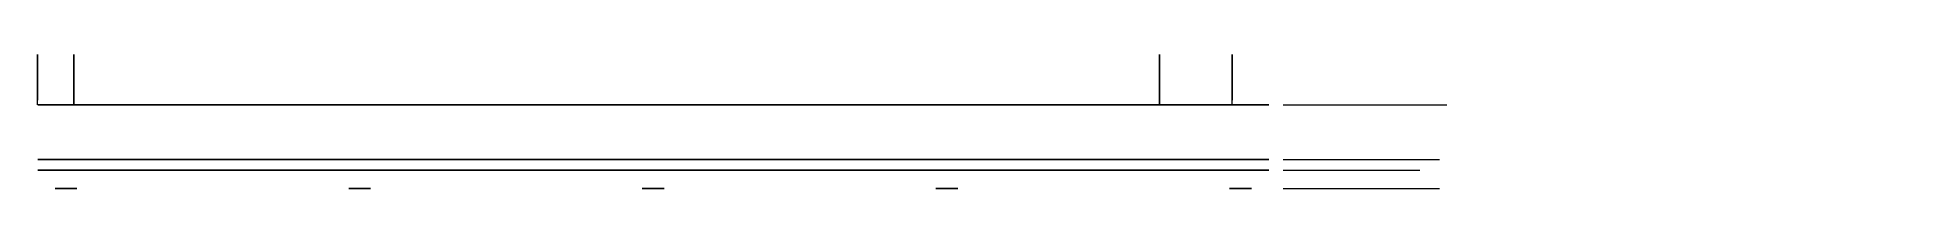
# Model space of a CAD drawing. Header units: millimetres. Extents: x 0 to 513, y -5 to 32.
import ezdxf
from ezdxf import colors
from ezdxf.entities.mleader import LeaderData, LeaderLine
from ezdxf.math import Vec2, Vec3

# ---------------------------------------------------------------- set-up
doc = ezdxf.new("R2010")
doc.units = ezdxf.units.MM
doc.styles.get("Standard").update_dxf_attribs({"font": 'arial.ttf'})

msp = doc.modelspace()

# ---------------------------------------------------------------- linework, layer by layer
at = {"extrusion": (-1, 0, 0)}
for p, q in [((0.13, 31.78, -488.34), (0.13, 19.22, -596.34)), ((0.13, 18, -488.34), (0.13, 31.78, -488.34)), ((328.23, 31.78, -488.34), (328.23, 19.22, -596.34)), ((328.23, 18, -488.34), (328.23, 31.78, -488.34)), ((0.13, 18, -596.34), (0.13, 19.22, -596.34)), ((0.13, 18, -596.34), (0.13, 18, -488.34)), ((328.23, 18, -596.34), (328.23, 19.22, -596.34)), ((328.23, 18, -596.34), (328.23, 18, -488.34))]:
    msp.add_line(p, q, dxfattribs=at)
at = {"extrusion": (1, 0, 0)}
for p, q in [((10.13, 31.78, -488.34), (10.13, 18, -488.34)), ((10.13, 30.62, -498.34), (10.13, 31.78, -488.34)), ((308.23, 31.78, -488.34), (308.23, 18, -488.34)), ((308.23, 30.62, -498.34), (308.23, 31.78, -488.34)), ((10.13, 18, -498.34), (10.13, 30.62, -498.34)), ((308.23, 18, -498.34), (308.23, 30.62, -498.34)), ((10.13, 18, -488.34), (10.13, 18, -498.34)), ((308.23, 18, -488.34), (308.23, 18, -498.34))]:
    msp.add_line(p, q, dxfattribs=at)
at = {"color": 0, "extrusion": (0, -1, 0)}
for p, q in [((19.35, 0, -497.24), (33.35, 0, -497.24)), ((33.35, 0, -511.24), (19.35, 0, -511.24)), ((19.35, 0, -511.24), (19.35, 0, -497.24)), ((21.74, 0, -573.44), (35.74, 0, -573.44)), ((35.74, 0, -587.44), (21.74, 0, -587.44)), ((21.74, 0, -587.44), (21.74, 0, -573.44)), ((24.12, 0, -516.29), (38.12, 0, -516.29)), ((38.12, 0, -530.29), (24.12, 0, -530.29)), ((24.12, 0, -530.29), (24.12, 0, -516.29)), ((26.5, 0, -535.34), (40.5, 0, -535.34)), ((40.5, 0, -549.34), (26.5, 0, -549.34)), ((26.5, 0, -549.34), (26.5, 0, -535.34)), ((31.26, 0, -559.09), (29.74, 0, -559.09)), ((29.74, 0, -563.69), (31.26, 0, -563.69)), ((31.26, 0, -554.39), (31.26, 0, -559.09)), ((31.26, 0, -563.69), (31.26, 0, -568.39)), ((31.26, 0, -568.39), (45.26, 0, -568.39)), ((45.26, 0, -554.39), (31.26, 0, -554.39)), ((33.35, 0, -497.24), (33.35, 0, -511.24)), ((35.74, 0, -573.44), (35.74, 0, -587.44)), ((38.12, 0, -516.29), (38.12, 0, -530.29)), ((38.4, 0, -497.24), (52.4, 0, -497.24)), ((52.4, 0, -511.24), (38.4, 0, -511.24)), ((38.4, 0, -511.24), (38.4, 0, -497.24)), ((40.5, 0, -535.34), (40.5, 0, -549.34)), ((45.26, 0, -568.39), (45.26, 0, -563.69)), ((45.26, 0, -563.69), (46.79, 0, -563.69)), ((46.79, 0, -559.09), (45.26, 0, -559.09)), ((45.26, 0, -559.09), (45.26, 0, -554.39)), ((45.55, 0, -573.44), (59.55, 0, -573.44)), ((59.55, 0, -587.44), (45.55, 0, -587.44)), ((45.55, 0, -587.44), (45.55, 0, -573.44)), ((47.93, 0, -516.29), (61.93, 0, -516.29)), ((61.93, 0, -530.29), (47.93, 0, -530.29)), ((47.93, 0, -530.29), (47.93, 0, -516.29)), ((52.4, 0, -497.24), (52.4, 0, -511.24)), ((52.69, 0, -535.34), (66.69, 0, -535.34)), ((66.69, 0, -549.34), (52.69, 0, -549.34)), ((52.69, 0, -549.34), (52.69, 0, -535.34)), ((57.45, 0, -497.24), (71.45, 0, -497.24)), ((71.45, 0, -511.24), (57.45, 0, -511.24)), ((57.45, 0, -511.24), (57.45, 0, -497.24)), ((59.55, 0, -573.44), (59.55, 0, -587.44)), ((61.93, 0, -516.29), (61.93, 0, -530.29)), ((62.22, 0, -554.39), (76.22, 0, -554.39)), ((76.22, 0, -568.39), (62.22, 0, -568.39)), ((62.22, 0, -568.39), (62.22, 0, -554.39)), ((66.69, 0, -535.34), (66.69, 0, -549.34)), ((66.98, 0, -516.29), (80.98, 0, -516.29)), ((80.98, 0, -530.29), (66.98, 0, -530.29)), ((66.98, 0, -530.29), (66.98, 0, -516.29)), ((69.36, 0, -573.44), (83.36, 0, -573.44)), ((83.36, 0, -587.44), (69.36, 0, -587.44)), ((69.36, 0, -587.44), (69.36, 0, -573.44)), ((71.45, 0, -497.24), (71.45, 0, -511.24)), ((71.74, 0, -535.34), (85.74, 0, -535.34)), ((85.74, 0, -549.34), (71.74, 0, -549.34)), ((71.74, 0, -549.34), (71.74, 0, -535.34)), ((76.22, 0, -554.39), (76.22, 0, -568.39)), ((76.5, 0, -497.24), (90.5, 0, -497.24)), ((90.5, 0, -511.24), (76.5, 0, -511.24)), ((76.5, 0, -511.24), (76.5, 0, -497.24)), ((80.98, 0, -516.29), (80.98, 0, -530.29)), ((81.27, 0, -554.39), (95.27, 0, -554.39)), ((95.27, 0, -568.39), (81.27, 0, -568.39)), ((81.27, 0, -568.39), (81.27, 0, -554.39)), ((83.36, 0, -573.44), (83.36, 0, -587.44)), ((85.74, 0, -535.34), (85.74, 0, -549.34)), ((86.03, 0, -516.29), (100.03, 0, -516.29)), ((100.03, 0, -530.29), (86.03, 0, -530.29)), ((86.03, 0, -530.29), (86.03, 0, -516.29)), ((90.5, 0, -497.24), (90.5, 0, -511.24)), ((90.79, 0, -535.34), (104.79, 0, -535.34)), ((104.79, 0, -549.34), (90.79, 0, -549.34)), ((90.79, 0, -549.34), (90.79, 0, -535.34)), ((95.27, 0, -554.39), (95.27, 0, -568.39)), ((95.55, 0, -497.24), (109.55, 0, -497.24)), ((109.55, 0, -511.24), (95.55, 0, -511.24)), ((95.55, 0, -511.24), (95.55, 0, -497.24)), ((100.03, 0, -516.29), (100.03, 0, -530.29)), ((100.32, 0, -554.39), (114.32, 0, -554.39)), ((114.32, 0, -568.39), (100.32, 0, -568.39)), ((100.32, 0, -568.39), (100.32, 0, -554.39)), ((140.8, 0, -578.14), (101.17, 0, -578.14)), ((101.17, 0, -582.74), (140.8, 0, -582.74)), ((104.79, 0, -535.34), (104.79, 0, -549.34)), ((105.08, 0, -516.29), (119.08, 0, -516.29)), ((119.08, 0, -530.29), (105.08, 0, -530.29)), ((105.08, 0, -530.29), (105.08, 0, -516.29)), ((109.55, 0, -497.24), (109.55, 0, -511.24)), ((109.84, 0, -535.34), (123.84, 0, -535.34)), ((123.84, 0, -549.34), (109.84, 0, -549.34)), ((109.84, 0, -549.34), (109.84, 0, -535.34)), ((114.32, 0, -554.39), (114.32, 0, -568.39)), ((114.6, 0, -497.24), (128.6, 0, -497.24)), ((128.6, 0, -511.24), (114.6, 0, -511.24)), ((114.6, 0, -511.24), (114.6, 0, -497.24)), ((119.08, 0, -516.29), (119.08, 0, -530.29)), ((119.37, 0, -554.39), (133.37, 0, -554.39)), ((133.37, 0, -568.39), (119.37, 0, -568.39)), ((119.37, 0, -568.39), (119.37, 0, -554.39)), ((123.84, 0, -535.34), (123.84, 0, -549.34)), ((124.13, 0, -516.29), (138.13, 0, -516.29)), ((138.13, 0, -530.29), (124.13, 0, -530.29)), ((124.13, 0, -530.29), (124.13, 0, -516.29)), ((128.6, 0, -497.24), (128.6, 0, -511.24)), ((128.89, 0, -535.34), (142.89, 0, -535.34)), ((142.89, 0, -549.34), (128.89, 0, -549.34)), ((128.89, 0, -549.34), (128.89, 0, -535.34)), ((133.37, 0, -554.39), (133.37, 0, -568.39)), ((133.65, 0, -497.24), (147.65, 0, -497.24)), ((147.65, 0, -511.24), (133.65, 0, -511.24)), ((133.65, 0, -511.24), (133.65, 0, -497.24)), ((138.13, 0, -516.29), (138.13, 0, -530.29)), ((138.42, 0, -554.39), (152.42, 0, -554.39)), ((152.42, 0, -568.39), (138.42, 0, -568.39)), ((138.42, 0, -568.39), (138.42, 0, -554.39)), ((140.8, 0, -573.44), (140.8, 0, -578.14)), ((140.8, 0, -582.74), (140.8, 0, -587.44)), ((140.8, 0, -587.44), (154.8, 0, -587.44)), ((154.8, 0, -573.44), (140.8, 0, -573.44)), ((142.89, 0, -535.34), (142.89, 0, -549.34)), ((143.18, 0, -516.29), (157.18, 0, -516.29)), ((157.18, 0, -530.29), (143.18, 0, -530.29)), ((143.18, 0, -530.29), (143.18, 0, -516.29)), ((147.65, 0, -497.24), (147.65, 0, -511.24)), ((147.94, 0, -535.34), (161.94, 0, -535.34)), ((161.94, 0, -549.34), (147.94, 0, -549.34)), ((147.94, 0, -549.34), (147.94, 0, -535.34)), ((152.42, 0, -554.39), (152.42, 0, -568.39)), ((152.71, 0, -497.24), (166.7, 0, -497.24)), ((166.7, 0, -511.24), (152.71, 0, -511.24)), ((152.71, 0, -511.24), (152.71, 0, -497.24)), ((154.8, 0, -587.44), (154.8, 0, -582.74)), ((154.8, 0, -582.74), (194.42, 0, -582.74)), ((194.42, 0, -578.14), (154.8, 0, -578.14)), ((154.8, 0, -578.14), (154.8, 0, -573.44)), ((157.18, 0, -516.29), (157.18, 0, -530.29)), ((157.47, 0, -554.39), (171.47, 0, -554.39)), ((171.47, 0, -568.39), (157.47, 0, -568.39)), ((157.47, 0, -568.39), (157.47, 0, -554.39)), ((161.94, 0, -535.34), (161.94, 0, -549.34)), ((162.23, 0, -516.29), (176.23, 0, -516.29)), ((176.23, 0, -530.29), (162.23, 0, -530.29)), ((162.23, 0, -530.29), (162.23, 0, -516.29)), ((166.7, 0, -497.24), (166.7, 0, -511.24)), ((166.99, 0, -535.34), (180.99, 0, -535.34)), ((180.99, 0, -549.34), (166.99, 0, -549.34)), ((166.99, 0, -549.34), (166.99, 0, -535.34)), ((171.47, 0, -554.39), (171.47, 0, -568.39)), ((171.76, 0, -497.24), (185.75, 0, -497.24)), ((185.75, 0, -511.24), (171.76, 0, -511.24)), ((171.76, 0, -511.24), (171.76, 0, -497.24)), ((176.23, 0, -516.29), (176.23, 0, -530.29)), ((176.52, 0, -554.39), (190.52, 0, -554.39)), ((190.52, 0, -568.39), (176.52, 0, -568.39)), ((176.52, 0, -568.39), (176.52, 0, -554.39)), ((180.99, 0, -535.34), (180.99, 0, -549.34)), ((181.28, 0, -516.29), (195.28, 0, -516.29)), ((195.28, 0, -530.29), (181.28, 0, -530.29)), ((181.28, 0, -530.29), (181.28, 0, -516.29)), ((185.75, 0, -497.24), (185.75, 0, -511.24)), ((186.04, 0, -535.34), (200.04, 0, -535.34)), ((200.04, 0, -549.34), (186.04, 0, -549.34)), ((186.04, 0, -549.34), (186.04, 0, -535.34)), ((190.52, 0, -554.39), (190.52, 0, -568.39)), ((190.81, 0, -497.24), (204.8, 0, -497.24)), ((204.8, 0, -511.24), (190.81, 0, -511.24)), ((190.81, 0, -511.24), (190.81, 0, -497.24)), ((195.28, 0, -516.29), (195.28, 0, -530.29)), ((195.57, 0, -554.39), (209.57, 0, -554.39)), ((209.57, 0, -568.39), (195.57, 0, -568.39)), ((195.57, 0, -568.39), (195.57, 0, -554.39)), ((200.04, 0, -535.34), (200.04, 0, -549.34)), ((200.33, 0, -516.29), (214.33, 0, -516.29)), ((214.33, 0, -530.29), (200.33, 0, -530.29)), ((200.33, 0, -530.29), (200.33, 0, -516.29)), ((204.8, 0, -497.24), (204.8, 0, -511.24)), ((205.09, 0, -535.34), (219.09, 0, -535.34)), ((219.09, 0, -549.34), (205.09, 0, -549.34)), ((205.09, 0, -549.34), (205.09, 0, -535.34)), ((209.57, 0, -554.39), (209.57, 0, -568.39)), ((209.86, 0, -573.44), (223.85, 0, -573.44)), ((223.85, 0, -587.44), (209.86, 0, -587.44)), ((209.86, 0, -587.44), (209.86, 0, -573.44)), ((209.86, 0, -497.24), (223.85, 0, -497.24)), ((223.85, 0, -511.24), (209.86, 0, -511.24)), ((209.86, 0, -511.24), (209.86, 0, -497.24)), ((214.33, 0, -516.29), (214.33, 0, -530.29)), ((214.62, 0, -554.39), (228.62, 0, -554.39)), ((228.62, 0, -568.39), (214.62, 0, -568.39)), ((214.62, 0, -568.39), (214.62, 0, -554.39)), ((219.09, 0, -535.34), (219.09, 0, -549.34)), ((219.38, 0, -516.29), (233.38, 0, -516.29)), ((233.38, 0, -530.29), (219.38, 0, -530.29)), ((219.38, 0, -530.29), (219.38, 0, -516.29)), ((223.85, 0, -573.44), (223.85, 0, -587.44)), ((223.85, 0, -497.24), (223.85, 0, -511.24)), ((224.14, 0, -535.34), (238.14, 0, -535.34)), ((238.14, 0, -549.34), (224.14, 0, -549.34)), ((224.14, 0, -549.34), (224.14, 0, -535.34)), ((228.62, 0, -554.39), (228.62, 0, -568.39)), ((228.91, 0, -573.44), (242.9, 0, -573.44)), ((242.9, 0, -587.44), (228.91, 0, -587.44)), ((228.91, 0, -587.44), (228.91, 0, -573.44)), ((228.91, 0, -497.24), (242.9, 0, -497.24)), ((242.9, 0, -511.24), (228.91, 0, -511.24)), ((228.91, 0, -511.24), (228.91, 0, -497.24)), ((233.38, 0, -516.29), (233.38, 0, -530.29)), ((233.67, 0, -554.39), (247.67, 0, -554.39)), ((247.67, 0, -568.39), (233.67, 0, -568.39)), ((233.67, 0, -568.39), (233.67, 0, -554.39)), ((238.14, 0, -535.34), (238.14, 0, -549.34)), ((238.43, 0, -516.29), (252.43, 0, -516.29)), ((252.43, 0, -530.29), (238.43, 0, -530.29)), ((238.43, 0, -530.29), (238.43, 0, -516.29)), ((242.9, 0, -573.44), (242.9, 0, -587.44)), ((242.9, 0, -497.24), (242.9, 0, -511.24)), ((243.19, 0, -535.34), (257.19, 0, -535.34)), ((257.19, 0, -549.34), (243.19, 0, -549.34)), ((243.19, 0, -549.34), (243.19, 0, -535.34)), ((247.67, 0, -554.39), (247.67, 0, -568.39)), ((247.96, 0, -573.44), (261.95, 0, -573.44)), ((261.95, 0, -587.44), (247.96, 0, -587.44)), ((247.96, 0, -587.44), (247.96, 0, -573.44)), ((247.96, 0, -497.24), (261.95, 0, -497.24)), ((261.95, 0, -511.24), (247.96, 0, -511.24)), ((247.96, 0, -511.24), (247.96, 0, -497.24)), ((252.43, 0, -516.29), (252.43, 0, -530.29)), ((257.19, 0, -535.34), (257.19, 0, -549.34)), ((257.48, 0, -516.29), (271.48, 0, -516.29)), ((271.48, 0, -530.29), (257.48, 0, -530.29)), ((257.48, 0, -530.29), (257.48, 0, -516.29)), ((259.86, 0, -554.39), (273.86, 0, -554.39)), ((273.86, 0, -568.39), (259.86, 0, -568.39)), ((259.86, 0, -568.39), (259.86, 0, -554.39)), ((261.95, 0, -573.44), (261.95, 0, -587.44)), ((261.95, 0, -497.24), (261.95, 0, -511.24)), ((267.01, 0, -573.44), (281, 0, -573.44)), ((281, 0, -587.44), (267.01, 0, -587.44)), ((267.01, 0, -587.44), (267.01, 0, -573.44)), ((267.01, 0, -497.24), (281, 0, -497.24)), ((281, 0, -511.24), (267.01, 0, -511.24)), ((267.01, 0, -511.24), (267.01, 0, -497.24)), ((271.48, 0, -516.29), (271.48, 0, -530.29)), ((274.15, 0, -540.04), (272.62, 0, -540.04)), ((272.62, 0, -544.64), (274.15, 0, -544.64)), ((273.86, 0, -554.39), (273.86, 0, -568.39)), ((274.15, 0, -535.34), (274.15, 0, -540.04)), ((274.15, 0, -544.64), (274.15, 0, -549.34)), ((274.15, 0, -549.34), (288.15, 0, -549.34)), ((288.15, 0, -535.34), (274.15, 0, -535.34)), ((281, 0, -573.44), (281, 0, -587.44)), ((281, 0, -497.24), (281, 0, -511.24)), ((281.29, 0, -516.29), (295.29, 0, -516.29)), ((295.29, 0, -530.29), (281.29, 0, -530.29)), ((281.29, 0, -530.29), (281.29, 0, -516.29)), ((286.06, 0, -573.44), (300.05, 0, -573.44)), ((300.05, 0, -587.44), (286.06, 0, -587.44)), ((286.06, 0, -587.44), (286.06, 0, -573.44)), ((286.06, 0, -554.39), (300.05, 0, -554.39)), ((300.05, 0, -568.39), (286.06, 0, -568.39)), ((286.06, 0, -568.39), (286.06, 0, -554.39)), ((286.06, 0, -497.24), (300.05, 0, -497.24)), ((300.05, 0, -511.24), (286.06, 0, -511.24)), ((286.06, 0, -511.24), (286.06, 0, -497.24)), ((288.15, 0, -549.34), (288.15, 0, -544.64)), ((288.15, 0, -544.64), (289.67, 0, -544.64)), ((289.67, 0, -540.04), (288.15, 0, -540.04)), ((288.15, 0, -540.04), (288.15, 0, -535.34)), ((295.29, 0, -516.29), (295.29, 0, -530.29)), ((300.05, 0, -573.44), (300.05, 0, -587.44)), ((300.05, 0, -554.39), (300.05, 0, -568.39)), ((300.05, 0, -497.24), (300.05, 0, -511.24)), ((305.11, 0, -573.44), (319.1, 0, -573.44)), ((319.1, 0, -587.44), (305.11, 0, -587.44)), ((305.11, 0, -587.44), (305.11, 0, -573.44)), ((305.11, 0, -554.39), (319.1, 0, -554.39)), ((319.1, 0, -568.39), (305.11, 0, -568.39)), ((305.11, 0, -568.39), (305.11, 0, -554.39)), ((305.11, 0, -535.34), (319.1, 0, -535.34)), ((319.1, 0, -549.34), (305.11, 0, -549.34)), ((305.11, 0, -549.34), (305.11, 0, -535.34)), ((305.11, 0, -516.29), (319.1, 0, -516.29)), ((319.1, 0, -530.29), (305.11, 0, -530.29)), ((305.11, 0, -530.29), (305.11, 0, -516.29)), ((305.11, 0, -497.24), (319.1, 0, -497.24)), ((319.1, 0, -511.24), (305.11, 0, -511.24)), ((305.11, 0, -511.24), (305.11, 0, -497.24)), ((319.1, 0, -573.44), (319.1, 0, -587.44)), ((319.1, 0, -554.39), (319.1, 0, -568.39)), ((319.1, 0, -535.34), (319.1, 0, -549.34)), ((319.1, 0, -516.29), (319.1, 0, -530.29)), ((319.1, 0, -497.24), (319.1, 0, -511.24))]:
    msp.add_line(p, q, dxfattribs=at)
at = {"extrusion": (0, -1, 0)}
for p, q in [((21.37, 3, -477.84), (27.96, 3, -491.84)), ((21.37, 0, -477.84), (27.96, 0, -491.84)), ((29.74, 0, -551.36), (22.99, 0, -551.36)), ((22.99, 0, -569.14), (29.74, 0, -569.14)), ((22.99, 0, -551.36), (22.99, 0, -569.14)), ((30.37, 3, -491.84), (27.96, 3, -491.84)), ((27.96, 0, -491.84), (42.78, 0, -491.84)), ((29.74, 0, -569.14), (29.74, 0, -563.69)), ((29.74, 0, -559.09), (29.74, 0, -551.36)), ((30.37, 3, -493.84), (30.37, 3, -491.84)), ((40.37, 3, -493.84), (40.37, 3, -491.84)), ((40.37, 3, -491.84), (42.78, 3, -491.84)), ((42.78, 3, -491.84), (49.37, 3, -477.84)), ((42.78, 0, -491.84), (49.37, 0, -477.84)), ((53.54, 0, -551.36), (46.79, 0, -551.36)), ((46.79, 0, -551.36), (46.79, 0, -559.09)), ((46.79, 0, -563.69), (46.79, 0, -569.14)), ((46.79, 0, -569.14), (53.54, 0, -569.14)), ((53.54, 0, -569.14), (53.54, 0, -551.36)), ((101.17, 0, -570.41), (94.42, 0, -570.41)), ((94.42, 0, -588.19), (101.17, 0, -588.19)), ((94.42, 0, -570.41), (94.42, 0, -588.19)), ((101.17, 0, -588.19), (101.17, 0, -582.74)), ((101.17, 0, -578.14), (101.17, 0, -570.41)), ((201.17, 0, -570.41), (194.42, 0, -570.41)), ((194.42, 0, -570.41), (194.42, 0, -578.14)), ((194.42, 0, -582.74), (194.42, 0, -588.19)), ((194.42, 0, -588.19), (201.17, 0, -588.19)), ((201.17, 0, -588.19), (201.17, 0, -570.41)), ((272.62, 0, -532.31), (265.87, 0, -532.31)), ((265.87, 0, -550.09), (272.62, 0, -550.09)), ((265.87, 0, -532.31), (265.87, 0, -550.09)), ((272.62, 0, -550.09), (272.62, 0, -544.64)), ((272.62, 0, -540.04), (272.62, 0, -532.31)), ((296.42, 0, -532.31), (289.67, 0, -532.31)), ((289.67, 0, -532.31), (289.67, 0, -540.04)), ((289.67, 0, -544.64), (289.67, 0, -550.09)), ((289.67, 0, -550.09), (296.42, 0, -550.09)), ((296.42, 0, -550.09), (296.42, 0, -532.31))]:
    msp.add_line(p, q, dxfattribs=at)
at = {"extrusion": (0, -1, 0), "elevation": -18}
msp.add_lwpolyline([(4.23, -606.84), (334.23, -606.84, 0.414214), (338.23, -602.84), (338.23, -481.84, 0.414214), (334.23, -477.84), (4.23, -477.84, 0.414214), (0.23, -481.84), (0.23, -602.84, 0.414214)], format="xyb", close=True, dxfattribs=at)
at = {"extrusion": (0, -1, 0), "elevation": -3}
msp.add_lwpolyline([(21.37, -477.84), (4.23, -477.84, 0.414214), (0.23, -481.84), (0.23, -602.84, 0.414214), (4.23, -606.84), (334.23, -606.84, 0.414214), (338.23, -602.84), (338.23, -481.84, 0.414214), (334.23, -477.84), (49.37, -477.84)], format="xyb", dxfattribs=at)
at = {"extrusion": (0, -1, 0)}
msp.add_lwpolyline([(4.23, -606.84), (334.23, -606.84, 0.414214), (338.23, -602.84), (338.23, -481.84, 0.414214), (334.23, -477.84), (4.23, -477.84, 0.414214), (0.23, -481.84), (0.23, -602.84, 0.414214)], format="xyb", close=True, dxfattribs=at)
msp.add_lwpolyline([(21.37, -477.84), (4.23, -477.84, 0.414214), (0.23, -481.84), (0.23, -602.84, 0.414214), (4.23, -606.84), (334.23, -606.84, 0.414214), (338.23, -602.84), (338.23, -481.84, 0.414214), (334.23, -477.84), (49.37, -477.84)], format="xyb", dxfattribs=at)
at = {"extrusion": (0, -1, 0), "elevation": -3}
msp.add_lwpolyline([(40.37, -493.84), (322.73, -493.84), (322.73, -590.84), (15.73, -590.84), (15.73, -493.84), (30.37, -493.84)], dxfattribs=at)
at = {"extrusion": (0, -1, 0)}
msp.add_lwpolyline([(15.73, -493.84), (322.73, -493.84), (322.73, -590.84), (15.73, -590.84)], close=True, dxfattribs=at)
at = {"color": 240, "true_color": 0xed1f24, "extrusion": (0, -1, 0)}
for centre, radius in [((7.98, -485.84, -18), 2.5), ((7.98, -598.84, -18), 2.5), ((88.61, -485.84, -18), 2.5), ((88.61, -598.84, -18), 2.5), ((169.23, -485.84, -18), 2.5), ((169.23, -598.84, -18), 2.5), ((249.86, -485.84, -18), 2.5), ((249.86, -598.84, -18), 2.5), ((330.48, -485.84, -18), 2.5), ((330.48, -598.84, -18), 2.5), ((41.42, -580.44), 1.9), ((42.33, -523.31), 1.9), ((145.36, -542.34), 1.9), ((205.67, -580.44), 1.9), ((276.72, -523.29), 1.9), ((283.66, -580.44), 1.9), ((7.98, -485.84, 5), 3), ((7.98, -598.84, 5), 3), ((88.61, -598.84, 5), 3), ((88.61, -485.84, 5), 3), ((169.23, -598.84, 5), 3), ((169.23, -485.84, 5), 3), ((249.86, -598.84, 5), 3), ((249.86, -485.84, 5), 3), ((330.48, -485.84, 5), 3), ((330.48, -598.84, 5), 3)]:
    msp.add_circle(centre, radius, dxfattribs=at)
at = {"extrusion": (0, -1, 0)}
for centre, radius in [((7.98, -485.84, -18), 2), ((7.98, -598.84, -18), 2), ((41.42, -580.44, -18), 1.6), ((42.33, -523.31, -18), 1.6), ((88.61, -598.84, -18), 2), ((88.61, -485.84, -18), 2), ((145.35, -542.34, -18), 1.6), ((148.24, -580.9, -18), 1), ((169.23, -598.84, -18), 2), ((169.23, -485.84, -18), 2), ((205.67, -580.44, -18), 1.6), ((249.86, -598.84, -18), 2), ((249.86, -485.84, -18), 2), ((276.72, -523.29, -18), 1.6), ((283.66, -580.44, -18), 1.6), ((330.48, -485.84, -18), 2), ((330.48, -598.84, -18), 2), ((7.98, -485.84, -3), 2), ((7.98, -598.84, -3), 2), ((7.98, -485.84), 2), ((7.98, -598.84), 2), ((7.98, -485.84), 2), ((7.98, -598.84), 2), ((41.42, -580.44), 1), ((42.33, -523.31), 1), ((88.61, -598.84, -3), 2), ((88.61, -485.84, -3), 2), ((88.61, -598.84), 2), ((88.61, -485.84), 2), ((88.61, -598.84), 2), ((88.61, -485.84), 2), ((145.36, -542.34), 1), ((169.23, -598.84, -3), 2), ((169.23, -485.84, -3), 2), ((169.23, -598.84), 2), ((169.23, -485.84), 2), ((169.23, -598.84), 2), ((169.23, -485.84), 2), ((205.67, -580.44), 1), ((249.86, -598.84, -3), 2), ((249.86, -485.84, -3), 2), ((249.86, -598.84), 2), ((249.86, -485.84), 2), ((249.86, -598.84), 2), ((249.86, -485.84), 2), ((276.72, -523.29), 1), ((283.66, -580.44), 1), ((330.48, -485.84, -3), 2), ((330.48, -598.84, -3), 2), ((330.48, -485.84), 2), ((330.48, -598.84), 2), ((330.48, -485.84), 2), ((330.48, -598.84), 2)]:
    msp.add_circle(centre, radius, dxfattribs=at)

# ---------------------------------------------------------------- leaders
ml = msp.add_multileader_mtext('Standard')
ml.set_content('1{\\fSimSun|b0|i0|c134|p2;类}', color=256)
ml.set_leader_properties()
ml.build(insert=Vec2(0, 0))
ctx = ml.context
ctx.base_point, ctx.plane_origin, ctx.plane_y_axis = Vec3(39.81, 18, -485.84), Vec3(7.98, 18, -485.84), Vec3(0, 0, 1)
notes = []
notes.append((ctx, [(1, (1, 1, 0), (59.78, 18, -485.84), (-1, 0), 8, [(0, [(7.98, 18, -485.84)], 0, []), (1, [(88.61, 18, -485.84)], 0, [])])]))
ctx.mtext.insert, ctx.mtext.flow_direction, ctx.mtext.extrusion = Vec3(41.81, 18, -483.55), 5, Vec3(0, -1)
ml = msp.add_multileader_mtext('Standard')
ml.set_content('1{\\fSimSun|b0|i0|c134|p2;类}', color=256)
ml.set_leader_properties()
ml.build(insert=Vec2(0, 0))
ctx = ml.context
ctx.base_point, ctx.plane_origin, ctx.plane_y_axis = Vec3(39.34, 18, -598.84), Vec3(7.98, 18, -598.84), Vec3(0, 0, 1)
notes.append((ctx, [(1, (1, 1, 0), (59.31, 18, -598.84), (-1, 0), 8, [(0, [(7.98, 18, -598.84)], 0, []), (1, [(88.61, 18, -598.84)], 0, [])])]))
ctx.mtext.insert, ctx.mtext.flow_direction, ctx.mtext.extrusion = Vec3(41.34, 18, -596.55), 5, Vec3(0, -1)
ml = msp.add_multileader_mtext('Standard')
ml.set_content('2{\\fSimSun|b0|i0|c134|p2;类}', color=256)
ml.set_leader_properties()
ml.build(insert=Vec2(0, 0))
ctx = ml.context
ctx.base_point, ctx.plane_origin, ctx.plane_y_axis = Vec3(64.92, 18, -580.44), Vec3(41.42, 18, -580.44), Vec3(0, 0, 1)
notes.append((ctx, [(0, (1, 1, 0), (56.92, 18, -580.44), (1, 0), 8, [(0, [(41.42, 18, -580.44)], 0, [])])]))
ctx.mtext.insert, ctx.mtext.flow_direction, ctx.mtext.extrusion = Vec3(66.92, 18, -578.15), 5, Vec3(0, -1)
ml = msp.add_multileader_mtext('Standard')
ml.set_content('2{\\fSimSun|b0|i0|c134|p2;类}', color=256)
ml.set_leader_properties()
ml.build(insert=Vec2(0, 0))
ctx = ml.context
ctx.base_point, ctx.plane_origin, ctx.plane_y_axis = Vec3(62.44, 18, -523.31), Vec3(42.33, 18, -523.31), Vec3(0, 0, 1)
notes.append((ctx, [(0, (1, 1, 0), (54.44, 18, -523.31), (1, 0), 8, [(0, [(42.33, 18, -523.31)], 0, [])])]))
ctx.mtext.insert, ctx.mtext.flow_direction, ctx.mtext.extrusion = Vec3(64.44, 18, -521.02), 5, Vec3(0, -1)
ml = msp.add_multileader_mtext('Standard')
ml.set_content('2{\\fSimSun|b0|i0|c134|p2;类}', color=256)
ml.set_leader_properties()
ml.build(insert=Vec2(0, 0))
ctx = ml.context
ctx.base_point, ctx.plane_origin, ctx.plane_y_axis = Vec3(153.35, 18, -533.5), Vec3(145.35, 18, -542.34), Vec3(0, 0, 1)
notes.append((ctx, [(0, (1, 1, 0), (145.35, 18, -533.5), (1, 0), 8, [(0, [(145.35, 18, -542.34)], 0, [])])]))
ctx.mtext.insert, ctx.mtext.flow_direction, ctx.mtext.extrusion = Vec3(155.35, 18, -531.21), 5, Vec3(0, -1)
ml = msp.add_multileader_mtext('Standard')
ml.set_content('3{\\fSimSun|b0|i0|c134|p2;类}', color=256)
ml.set_leader_properties()
ml.build(insert=Vec2(0, 0))
ctx = ml.context
ctx.base_point, ctx.plane_origin, ctx.plane_y_axis = Vec3(173.73, 18, -578.32), Vec3(148.24, 18, -580.9), Vec3(0, 0, 1)
notes.append((ctx, [(0, (1, 1, 0), (165.73, 18, -578.32), (1, 0), 8, [(0, [(148.24, 18, -580.9)], 0, [])])]))
ctx.mtext.insert, ctx.mtext.flow_direction, ctx.mtext.extrusion = Vec3(175.73, 18, -576.03), 5, Vec3(0, -1)
ml = msp.add_multileader_mtext('Standard')
ml.set_content('1{\\fSimSun|b0|i0|c134|p2;类}', color=256)
ml.set_leader_properties()
ml.build(insert=Vec2(0, 0))
ctx = ml.context
ctx.base_point, ctx.plane_origin, ctx.plane_y_axis = Vec3(204.83, 18, -485.84), Vec3(169.23, 18, -485.84), Vec3(0, 0, 1)
notes.append((ctx, [(1, (1, 1, 0), (224.81, 18, -485.84), (-1, 0), 8, [(0, [(169.23, 18, -485.84)], 0, []), (1, [(249.86, 18, -485.84)], 0, [])])]))
ctx.mtext.insert, ctx.mtext.flow_direction, ctx.mtext.extrusion = Vec3(206.83, 18, -483.55), 5, Vec3(0, -1)
ml = msp.add_multileader_mtext('Standard')
ml.set_content('1{\\fSimSun|b0|i0|c134|p2;类}', color=256)
ml.set_leader_properties()
ml.build(insert=Vec2(0, 0))
ctx = ml.context
ctx.base_point, ctx.plane_origin, ctx.plane_y_axis = Vec3(203.66, 18, -598.84), Vec3(169.23, 18, -598.84), Vec3(0, 0, 1)
notes.append((ctx, [(1, (1, 1, 0), (223.63, 18, -598.84), (-1, 0), 8, [(0, [(169.23, 18, -598.84)], 0, []), (1, [(249.86, 18, -598.84)], 0, [])])]))
ctx.mtext.insert, ctx.mtext.flow_direction, ctx.mtext.extrusion = Vec3(205.66, 18, -596.55), 5, Vec3(0, -1)
ml = msp.add_multileader_mtext('Standard')
ml.set_content('2{\\fSimSun|b0|i0|c134|p2;类}', color=256)
ml.set_leader_properties()
ml.build(insert=Vec2(0, 0))
ctx = ml.context
ctx.base_point, ctx.plane_origin, ctx.plane_y_axis = Vec3(185.25, 18, -568.29), Vec3(205.67, 18, -580.44), Vec3(0, 0, 1)
ctx.text_align_type = 2
notes.append((ctx, [(0, (1, 1, 0), (205.67, 18, -568.29), (-1, 0), 8, [(0, [(205.67, 18, -580.44)], 0, [])])]))
ctx.mtext.insert, ctx.mtext.alignment, ctx.mtext.flow_direction, ctx.mtext.extrusion = Vec3(195.67, 18, -565.99), 3, 5, Vec3(0, -1)
ml = msp.add_multileader_mtext('Standard')
ml.set_content('2{\\fSimSun|b0|i0|c134|p2;类}', color=256)
ml.set_leader_properties()
ml.build(insert=Vec2(0, 0))
ctx = ml.context
ctx.base_point, ctx.plane_origin, ctx.plane_y_axis = Vec3(256.3, 18, -536.7), Vec3(276.72, 18, -523.29), Vec3(0, 0, 1)
ctx.text_align_type = 2
notes.append((ctx, [(0, (1, 1, 0), (276.72, 18, -536.7), (-1, 0), 8, [(0, [(276.72, 18, -523.29)], 0, [])])]))
ctx.mtext.insert, ctx.mtext.alignment, ctx.mtext.flow_direction, ctx.mtext.extrusion = Vec3(266.72, 18, -534.41), 3, 5, Vec3(0, -1)
ml = msp.add_multileader_mtext('Standard')
ml.set_content('2{\\fSimSun|b0|i0|c134|p2;类}', color=256)
ml.set_leader_properties()
ml.build(insert=Vec2(0, 0))
ctx = ml.context
ctx.base_point, ctx.plane_origin, ctx.plane_y_axis = Vec3(291.66, 18, -565.27), Vec3(283.66, 18, -580.44), Vec3(0, 0, 1)
notes.append((ctx, [(0, (1, 1, 0), (283.66, 18, -565.27), (1, 0), 8, [(0, [(283.66, 18, -580.44)], 0, [])])]))
ctx.mtext.insert, ctx.mtext.flow_direction, ctx.mtext.extrusion = Vec3(293.66, 18, -562.98), 5, Vec3(0, -1)
ml = msp.add_multileader_mtext('Standard')
ml.set_content('1{\\fSimSun|b0|i0|c134|p2;类}', color=256)
ml.set_leader_properties()
ml.build(insert=Vec2(0, 0))
ctx = ml.context
ctx.base_point, ctx.plane_origin, ctx.plane_y_axis = Vec3(310.51, 18, -542.34), Vec3(330.48, 18, -485.84), Vec3(0, 0, 1)
ctx.text_align_type = 2
notes.append((ctx, [(0, (1, 1, 0), (330.48, 18, -542.34), (-1, 0), 8, [(1, [(330.48, 18, -485.84), (330.48, 18, -598.84)], 0, [])])]))
ctx.mtext.insert, ctx.mtext.alignment, ctx.mtext.flow_direction, ctx.mtext.extrusion = Vec3(320.48, 18, -540.05), 3, 5, Vec3(0, -1)
ml = msp.add_multileader_mtext('Standard')
ml.set_content('{\\fSimSun|b0|i0|c134|p2;图4\\P厚度5mm\\P1类：底部开槽，孔径4mm，槽径5mm，槽深3mm\\P2类：通孔，孔径3.2mm\\P3类：通孔，孔径2mm}', color=256)
ml.set_leader_properties()
ml.build(insert=Vec2(0, 0))
ctx = ml.context
ctx.base_point, ctx.plane_origin, ctx.plane_y_axis = Vec3(387.09, 18, -542.33), Vec3(338.23, 18, -578.01), Vec3(0, 0, 1)
notes.append((ctx, [(0, (1, 1, 0), (379.09, 18, -542.33), (1, 0), 8, [(0, [(338.23, 18, -542.34)], 0, [])])]))
ctx.mtext.insert, ctx.mtext.flow_direction, ctx.mtext.extrusion = Vec3(389.09, 18, -540.04), 5, Vec3(0, -1)
ml = msp.add_multileader_mtext('Standard')
ml.set_content('1{\\fSimSun|b0|i0|c134|p2;类}', color=256)
ml.set_leader_properties()
ml.build(insert=Vec2(0, 0))
ctx = ml.context
ctx.base_point, ctx.plane_origin, ctx.plane_y_axis = Vec3(15.98, 0, -513.76), Vec3(7.98, 0, -485.84), Vec3(0, 0, 1)
notes.append((ctx, [(0, (1, 1, 0), (7.98, 0, -513.76), (1, 0), 8, [(0, [(7.98, 0, -485.84)], 0, [])])]))
ctx.mtext.insert, ctx.mtext.flow_direction, ctx.mtext.extrusion = Vec3(17.98, 0, -511.47), 5, Vec3(0, -1)
ml = msp.add_multileader_mtext('Standard')
ml.set_content('1{\\fSimSun|b0|i0|c134|p2;类}', color=256)
ml.set_leader_properties()
ml.build(insert=Vec2(0, 0))
ctx = ml.context
ctx.base_point, ctx.plane_origin, ctx.plane_y_axis = Vec3(43.06, 0, -598.84), Vec3(7.98, 0, -598.84), Vec3(0, 0, 1)
notes.append((ctx, [(1, (1, 1, 0), (63.04, 0, -598.84), (-1, 0), 8, [(0, [(7.98, 0, -598.84)], 0, []), (1, [(88.61, 0, -598.84)], 0, [])])]))
ctx.mtext.insert, ctx.mtext.flow_direction, ctx.mtext.extrusion = Vec3(45.06, 0, -596.55), 5, Vec3(0, -1)
ml = msp.add_multileader_mtext('Standard')
ml.set_content('2{\\fSimSun|b0|i0|c134|p2;类}', color=256)
ml.set_leader_properties()
ml.build(insert=Vec2(0, 0))
ctx = ml.context
ctx.base_point, ctx.plane_origin, ctx.plane_y_axis = Vec3(49.42, 0, -570.06), Vec3(41.42, 0, -580.44), Vec3(0, 0, 1)
notes.append((ctx, [(0, (1, 1, 0), (41.42, 0, -570.06), (1, 0), 8, [(0, [(41.42, 0, -580.44)], 0, [])])]))
ctx.mtext.insert, ctx.mtext.flow_direction, ctx.mtext.extrusion = Vec3(51.42, 0, -567.77), 5, Vec3(0, -1)
ml = msp.add_multileader_mtext('Standard')
ml.set_content('{\\fSimSun|b0|i0|c134|p2;2类}', color=256)
ml.set_leader_properties()
ml.build(insert=Vec2(0, 0))
ctx = ml.context
ctx.base_point, ctx.plane_origin, ctx.plane_y_axis = Vec3(53.4, 0, -532.84), Vec3(42.33, 0, -523.31), Vec3(0, 0, 1)
notes.append((ctx, [(0, (1, 1, 0), (45.4, 0, -532.84), (1, 0), 8, [(0, [(42.33, 0, -523.31)], 0, [])])]))
ctx.mtext.insert, ctx.mtext.flow_direction, ctx.mtext.extrusion = Vec3(55.4, 0, -530.55), 5, Vec3(0, -1)
ml = msp.add_multileader_mtext('Standard')
ml.set_content('1{\\fSimSun|b0|i0|c134|p2;类}', color=256)
ml.set_leader_properties()
ml.build(insert=Vec2(0, 0))
ctx = ml.context
ctx.base_point, ctx.plane_origin, ctx.plane_y_axis = Vec3(123.78, 0, -485.84), Vec3(88.61, 0, -485.84), Vec3(0, 0, 1)
notes.append((ctx, [(1, (1, 1, 0), (143.75, 0, -485.84), (-1, 0), 8, [(0, [(88.61, 0, -485.84)], 0, []), (1, [(169.23, 0, -485.84)], 0, [])])]))
ctx.mtext.insert, ctx.mtext.flow_direction, ctx.mtext.extrusion = Vec3(125.78, 0, -483.55), 5, Vec3(0, -1)
ml = msp.add_multileader_mtext('Standard')
ml.set_content('2{\\fSimSun|b0|i0|c134|p2;类}', color=256)
ml.set_leader_properties()
ml.build(insert=Vec2(0, 0))
ctx = ml.context
ctx.base_point, ctx.plane_origin, ctx.plane_y_axis = Vec3(157.31, 0, -532.95), Vec3(145.36, 0, -542.34), Vec3(0, 0, 1)
notes.append((ctx, [(0, (1, 1, 0), (149.31, 0, -532.95), (1, 0), 8, [(0, [(145.36, 0, -542.34)], 0, [])])]))
ctx.mtext.insert, ctx.mtext.flow_direction, ctx.mtext.extrusion = Vec3(159.31, 0, -530.66), 5, Vec3(0, -1)
ml = msp.add_multileader_mtext('Standard')
ml.set_content('1{\\fSimSun|b0|i0|c134|p2;类}', color=256)
ml.set_leader_properties()
ml.build(insert=Vec2(0, 0))
ctx = ml.context
ctx.base_point, ctx.plane_origin, ctx.plane_y_axis = Vec3(210.74, 0, -598.84), Vec3(169.23, 0, -598.84), Vec3(0, 0, 1)
notes.append((ctx, [(1, (1, 1, 0), (230.71, 0, -598.84), (-1, 0), 8, [(0, [(169.23, 0, -598.84)], 0, []), (1, [(249.86, 0, -598.84)], 0, [])])]))
ctx.mtext.insert, ctx.mtext.flow_direction, ctx.mtext.extrusion = Vec3(212.74, 0, -596.55), 5, Vec3(0, -1)
ml = msp.add_multileader_mtext('Standard')
ml.set_content('2{\\fSimSun|b0|i0|c134|p2;类}', color=256)
ml.set_leader_properties()
ml.build(insert=Vec2(0, 0))
ctx = ml.context
ctx.base_point, ctx.plane_origin, ctx.plane_y_axis = Vec3(217.86, 0, -570.75), Vec3(205.67, 0, -580.44), Vec3(0, 0, 1)
notes.append((ctx, [(0, (1, 1, 0), (209.86, 0, -570.75), (1, 0), 8, [(0, [(205.67, 0, -580.44)], 0, [])])]))
ctx.mtext.insert, ctx.mtext.flow_direction, ctx.mtext.extrusion = Vec3(219.86, 0, -568.46), 5, Vec3(0, -1)
ml = msp.add_multileader_mtext('Standard')
ml.set_content('1{\\fSimSun|b0|i0|c134|p2;类}', color=256)
ml.set_leader_properties()
ml.build(insert=Vec2(0, 0))
ctx = ml.context
ctx.base_point, ctx.plane_origin, ctx.plane_y_axis = Vec3(291.17, 0, -485.84), Vec3(249.86, 0, -485.84), Vec3(0, 0, 1)
notes.append((ctx, [(1, (1, 1, 0), (311.14, 0, -485.84), (-1, 0), 8, [(0, [(249.86, 0, -485.84)], 0, []), (1, [(330.48, 0, -485.84)], 0, [])])]))
ctx.mtext.insert, ctx.mtext.flow_direction, ctx.mtext.extrusion = Vec3(293.17, 0, -483.55), 5, Vec3(0, -1)
ml = msp.add_multileader_mtext('Standard')
ml.set_content('2{\\fSimSun|b0|i0|c134|p2;类}', color=256)
ml.set_leader_properties()
ml.build(insert=Vec2(0, 0))
ctx = ml.context
ctx.base_point, ctx.plane_origin, ctx.plane_y_axis = Vec3(258.19, 0, -570.26), Vec3(283.66, 0, -580.44), Vec3(0, 0, 1)
ctx.text_align_type = 2
notes.append((ctx, [(0, (1, 1, 0), (278.61, 0, -570.26), (-1, 0), 8, [(0, [(283.66, 0, -580.44)], 0, [])])]))
ctx.mtext.insert, ctx.mtext.alignment, ctx.mtext.flow_direction, ctx.mtext.extrusion = Vec3(268.61, 0, -567.97), 3, 5, Vec3(0, -1)
ml = msp.add_multileader_mtext('Standard')
ml.set_content('2{\\fSimSun|b0|i0|c134|p2;类}', color=256)
ml.set_leader_properties()
ml.build(insert=Vec2(0, 0))
ctx = ml.context
ctx.base_point, ctx.plane_origin, ctx.plane_y_axis = Vec3(289, 0, -513.54), Vec3(276.72, 0, -523.29), Vec3(0, 0, 1)
notes.append((ctx, [(0, (1, 1, 0), (281, 0, -513.54), (1, 0), 8, [(0, [(276.72, 0, -523.29)], 0, [])])]))
ctx.mtext.insert, ctx.mtext.flow_direction, ctx.mtext.extrusion = Vec3(291, 0, -511.25), 5, Vec3(0, -1)
ml = msp.add_multileader_mtext('Standard')
ml.set_content('1{\\fSimSun|b0|i0|c134|p2;类}', color=256)
ml.set_leader_properties()
ml.build(insert=Vec2(0, 0))
ctx = ml.context
ctx.base_point, ctx.plane_origin, ctx.plane_y_axis = Vec3(282.97, 0, -598.84), Vec3(330.48, 0, -598.84), Vec3(0, 0, 1)
ctx.text_align_type = 2
notes.append((ctx, [(0, (1, 1, 0), (302.95, 0, -598.84), (-1, 0), 8, [(0, [(330.48, 0, -598.84)], 0, [])])]))
ctx.mtext.insert, ctx.mtext.alignment, ctx.mtext.flow_direction, ctx.mtext.extrusion = Vec3(292.95, 0, -596.55), 3, 5, Vec3(0, -1)
ml = msp.add_multileader_mtext('Standard')
ml.set_content('{\\fSimSun|b0|i0|c134|p2;图3\\P厚度：10mm\\P孔径}4mm', color=256)
ml.set_leader_properties()
ml.build(insert=Vec2(0, 0))
ctx = ml.context
ctx.base_point, ctx.plane_origin, ctx.plane_x_axis, ctx.plane_y_axis = Vec3(385.12, 3, -542.21), Vec3(338.23, 3, -496.2), Vec3(1, 0, 0), Vec3(0, 0, 1)
notes.append((ctx, [(0, (1, 1, 0), (377.12, 3, -542.21), (1, 0, 0), 8, [(0, [(338.23, 3, -542.34)], 0, [])])]))
ctx.mtext.insert, ctx.mtext.text_direction, ctx.mtext.rotation, ctx.mtext.flow_direction, ctx.mtext.extrusion = Vec3(387.12, 3, -539.92), Vec3(1, 0, 0), 6.283185, 5, Vec3(0, -1)
ml = msp.add_multileader_mtext('Standard')
ml.set_content('{\\fSimSun|b0|i0|c134|p2;图2\\P厚度：}3mm\\P1{\\fSimSun|b0|i0|c134|p2;类：孔径}4mm\\P2{\\fSimSun|b0|i0|c134|p2;类：孔径}2mm{\\fSimSun|b0|i0|c134|p2;，槽径}3.8mm{\\fSimSun|b0|i0|c134|p2;，槽深}1.5mm', color=256)
ml.set_leader_properties()
ml.build(insert=Vec2(0, 0))
ctx = ml.context
ctx.base_point, ctx.plane_origin, ctx.plane_y_axis = Vec3(379.76, 0, -537), Vec3(338.23, 0, -589.17), Vec3(0, 0, 1)
notes.append((ctx, [(0, (1, 1, 0), (371.76, 0, -537), (1, 0), 8, [(0, [(338.23, 0, -537.07)], 0, [])])]))
ctx.mtext.insert, ctx.mtext.flow_direction, ctx.mtext.extrusion = Vec3(381.76, 0, -534.71), 5, Vec3(0, -1)
ml = msp.add_multileader_mtext('Standard')
ml.set_content('{\\fSimSun|b0|i0|c134|p2;图1\\P厚度：5mm\\P孔径4}mm{\\fSimSun|b0|i0|c134|p2;，顶面开槽，槽径6mm，槽深3mm}', color=256)
ml.set_leader_properties()
ml.build(insert=Vec2(0, 0))
ctx = ml.context
ctx.base_point, ctx.plane_origin, ctx.plane_y_axis = Vec3(385.12, -5, -481.71), Vec3(338.23, -5, -435.7), Vec3(0, 0, 1)
notes.append((ctx, [(0, (1, 1, 0), (377.12, -5, -481.71), (1, 0), 8, [(0, [(338.23, -5, -481.84)], 0, [])])]))
ctx.mtext.insert, ctx.mtext.flow_direction, ctx.mtext.extrusion = Vec3(387.12, -5, -479.42), 5, Vec3(0, -1)
for ctx, leaders in notes:
    for number, flags, end, landing, length, lines in leaders:
        leader = LeaderData()
        leader.index, (leader.has_last_leader_line, leader.has_dogleg_vector, leader.attachment_direction) = number, flags
        leader.last_leader_point, leader.dogleg_vector, leader.dogleg_length = Vec3(end), Vec3(landing), length
        for number, points, colour, breaks in lines:
            line = LeaderLine()
            line.index, line.vertices, line.color, line.breaks = number, Vec3.list(points), colors.encode_raw_color(colour), breaks
            leader.lines.append(line)
        ctx.leaders.append(leader)

doc.saveas('drawing.dxf')
